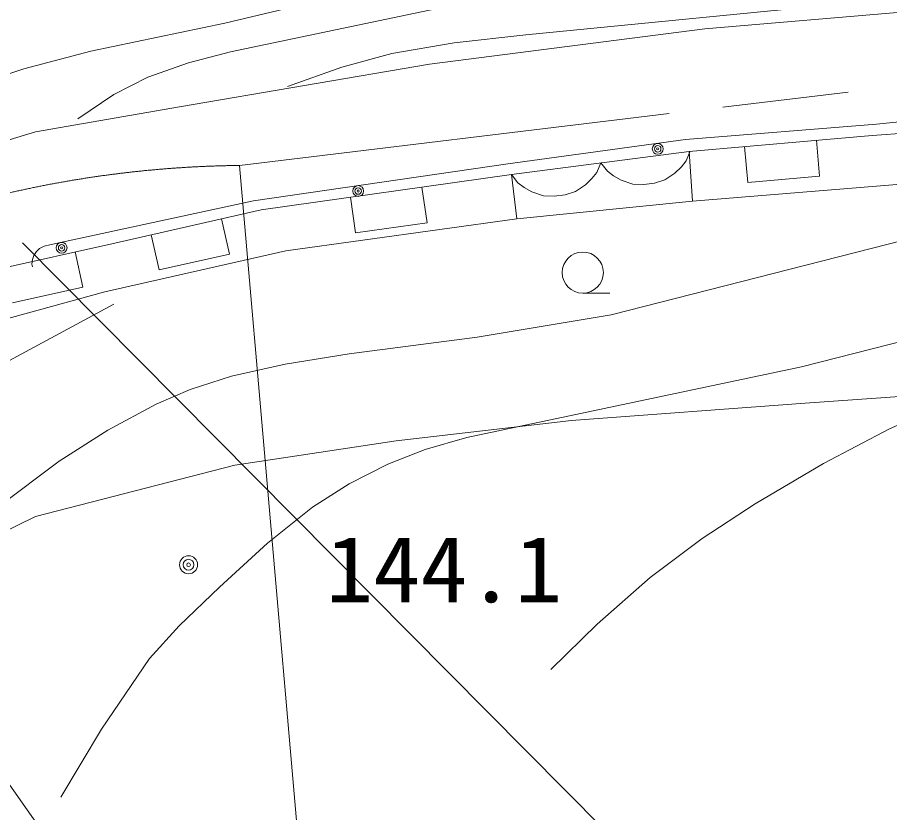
# Model space of a CAD drawing. Units: millimetres, scale not verified. Extents: x 40000 to 680000, y 20000 to 380000.
# Drawn here: x 294285 to 318472, y 264399 to 286444 of the extents above; entities that cross this region are included whole.
import ezdxf
from ezdxf.enums import TextEntityAlignment as Align

# ---------------------------------------------------------------- set-up
doc = ezdxf.new("R2010")
doc.units = ezdxf.units.MM
doc.header["$LTSCALE"] = 1000
doc.linetypes.add('CHAIN', pattern=[18.5, 12, -1.5, 3.5, -1.5])
for name, color, linetype, lineweight in [('M-BGD', 7, 'Continuous', 13), ('M-BMK', 2, 'CHAIN', 13), ('M-STR-HTXT', 7, 'Continuous', 13), ('M-STR-STRC', 7, 'Continuous', 13)]:
    doc.layers.add(name, color=color, linetype=linetype, lineweight=lineweight)
doc.styles.add('ＭＳ ゴシック', font='')
doc.styles.get('ＭＳ ゴシック').set_extended_font_data('MS Gothic')

msp = doc.modelspace()

# ---------------------------------------------------------------- linework, layer by layer
at = {"layer": 'M-BGD'}
for p, q in [((313346, 286131), (323888, 287018)), ((305710, 285146), (313346, 286131)), ((298776, 283963), (305710, 285146)), ((294786, 283274), (298776, 283963)), ((318107, 283483), (322183, 283909)), ((312815, 283057), (318107, 283483)), ((317986, 283175), (322075, 283471)), ((292520, 282584), (294786, 283274)), ((307888, 282388), (312815, 283057)), ((312912, 282732), (317986, 283175)), ((316533, 282044), (316446, 283041)), ((314453, 282866), (314540, 281870)), ((307986, 282091), (312912, 282732)), ((312828, 282469), (312944, 282736)), ((313011, 281352), (312912, 282732)), ((312912, 282732), (313011, 281352)), ((300832, 281360), (307888, 282388)), ((310349, 282146), (310465, 282414)), ((310465, 282414), (310646, 282185)), ((312519, 282126), (312698, 282301)), ((312698, 282301), (312828, 282469)), ((301040, 281106), (307986, 282091)), ((307986, 282091), (308167, 281863)), ((307986, 282091), (308134, 280860)), ((308134, 280860), (307986, 282091)), ((310219, 281978), (310349, 282146)), ((310646, 282185), (310814, 282056)), ((310814, 282056), (311032, 281933)), ((312241, 281939), (312519, 282126)), ((314540, 281870), (316533, 282044)), ((308167, 281863), (308335, 281733)), ((309762, 281616), (310040, 281804)), ((310040, 281804), (310219, 281978)), ((311032, 281933), (311349, 281823)), ((311349, 281823), (311653, 281812)), ((311653, 281812), (311950, 281850)), ((311950, 281850), (312241, 281939)), ((319661, 281894), (313011, 281352)), ((305644, 280749), (305503, 281739)), ((308335, 281733), (308553, 281610)), ((308553, 281610), (308870, 281500)), ((309471, 281528), (309762, 281616)), ((295479, 280204), (300832, 281360)), ((303523, 281458), (303663, 280468)), ((313011, 281352), (308134, 280860)), ((308870, 281500), (309174, 281489)), ((309174, 281489), (309471, 281528)), ((296902, 280170), (301040, 281106)), ((300167, 279883), (299946, 280859)), ((308134, 280860), (301730, 279973)), ((303663, 280468), (305644, 280749)), ((297996, 280418), (298216, 279442)), ((292912, 279283), (296902, 280170)), ((294901, 280039), (295030, 280107)), ((295030, 280107), (295186, 280141)), ((295186, 280141), (295479, 280204)), ((294702, 279729), (294740, 279840)), ((294740, 279840), (294816, 279959)), ((294816, 279959), (294901, 280039)), ((296100, 278968), (295883, 279944)), ((301730, 279973), (296705, 278840)), ((298216, 279442), (300167, 279883)), ((294688, 279604), (294702, 279729)), ((294705, 279526), (294688, 279604)), ((294147, 278534), (296100, 278968)), ((296705, 278840), (293306, 277904)), ((309964, 278800), (310714, 278800)), ((316131, 275749), (321563, 276130)), ((309651, 275273), (316131, 275749)), ((304792, 274701), (309651, 275273)), ((300313, 274034), (304792, 274701)), ((294786, 272605), (300313, 274034)), ((291641, 271080), (294786, 272605))]:
    msp.add_line(p, q, dxfattribs=at)
for points in [[(281376, 277545), (281859, 278429), (282340, 279092), (282910, 279639), (283560, 280110), (285673, 281270), (287999, 282423), (290315, 283474), (292723, 284451), (294466, 285021), (296321, 285508), (300040, 286288), (303737, 287169), (312922, 289031), (317464, 289547), (321960, 289958), (324156, 290096), (326538, 290138), (332674, 290118)], [(295961, 283636), (296961, 284304), (297897, 284786), (299028, 285186), (300198, 285493), (309599, 287470), (312008, 287888)], [(301772, 284530), (303279, 285069), (304672, 285448), (306393, 285742), (308381, 285967), (317823, 286889), (327230, 287739), (329880, 287771)], [(293763, 272880), (295438, 274145), (296792, 274997), (298132, 275721), (299079, 276133), (300222, 276500), (301707, 276833), (303484, 277116), (307035, 277582), (310753, 278200), (320210, 280613), (322733, 281109), (325283, 281499), (328079, 281768), (331074, 281944), (333836, 282015), (336519, 282197), (338068, 282436), (339731, 282802), (340690, 283093), (341660, 283513), (342450, 283951)], [(295484, 264824), (296620, 266707), (297948, 268674), (298766, 269577), (299889, 270646), (301216, 271867), (302465, 272869), (303482, 273515), (304556, 274060), (305594, 274465), (306747, 274797), (316029, 276758), (325318, 279122), (329362, 280047), (333308, 280841), (335087, 281112), (337275, 281325), (346876, 282086), (350700, 282299), (354519, 282611), (356112, 282783), (357611, 283056), (359217, 283794)], [(309077, 268361), (310359, 269625), (311834, 270920), (313278, 271997), (314745, 272960), (316642, 274075), (318472, 275035), (319750, 275600), (321257, 276138), (323791, 276867), (326703, 277587), (329489, 278235), (332388, 278797), (336888, 279394), (341637, 279919), (351163, 280621), (360855, 281213), (363540, 281381), (366439, 281673), (368601, 281993), (370761, 282420), (373558, 283339)], [(234115, 243911), (236796, 245419), (239479, 246780), (244035, 248154), (248546, 249404), (253012, 250626), (257470, 251955), (261661, 253769), (265792, 255670), (267543, 256637), (269117, 257622), (270349, 258451), (271532, 259393), (274873, 262569), (278243, 265628), (281381, 267986), (284518, 270212), (286728, 271717), (288977, 273385), (290445, 274621), (292174, 275919), (296960, 278499)]]:
    msp.add_lwpolyline(points, dxfattribs=at)
for centre, radius in [((312042, 282801), 150), ((312042, 282801), 90), ((312042, 282801), 30), ((303736, 281632), 150), ((303736, 281632), 90), ((303736, 281632), 30), ((295511, 280058), 150), ((295511, 280058), 90), ((295511, 280058), 30), ((309964, 279370), 570), ((299030, 271270), 250), ((299030, 271270), 150), ((299030, 271270), 50)]:
    msp.add_circle(centre, radius, dxfattribs=at)
at = {"layer": 'M-BMK'}
msp.add_line((300443, 282341), (322501, 285002), dxfattribs=at)
msp.add_arc((300777, 252343), 30000, 90.6388, 121.5715, dxfattribs=at)
at = {"layer": 'M-STR-HTXT'}
for p, q in [((303041, 252463), (300443, 282341)), ((285070, 277903), (303041, 252463))]:
    msp.add_line(p, q, dxfattribs=at)
at = {"layer": 'M-STR-STRC'}
msp.add_line((294423, 280194), (310551, 263936), dxfattribs=at)

# ---------------------------------------------------------------- texts
at = {"layer": 'M-BGD', "style": 'ＭＳ ゴシック', "width": 1.05}
msp.add_text('144.1', height=1833, dxfattribs=at).set_placement((302842, 269680), align=Align.BOTTOM_LEFT)

doc.saveas('drawing.dxf')
